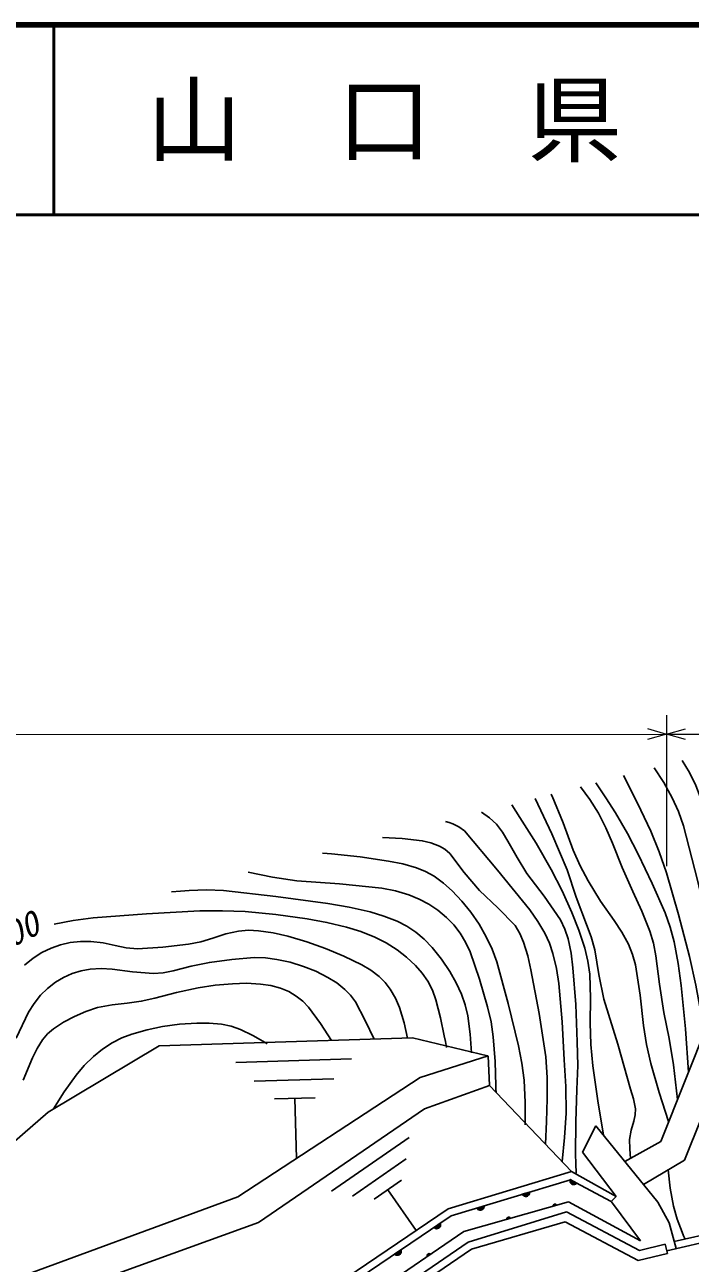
# Model space of a CAD drawing. Units: millimetres, scale not verified. Extents: x 40000 to 680000, y 20000 to 380000.
# Drawn here: x 331471 to 366456, y 314824 to 380000 of the extents above; entities that cross this region are included whole.
import ezdxf
from ezdxf.enums import TextEntityAlignment as Align

# ---------------------------------------------------------------- set-up
doc = ezdxf.new("R2010")
doc.units = ezdxf.units.MM
doc.header["$LTSCALE"] = 1000
for name, color, linetype, lineweight in [('M-BGD', 7, 'Continuous', 25), ('M-BGD-HTXT', 7, 'Continuous', 13), ('M-TTL', 2, 'Continuous', 140), ('M-TTL-LINE', 7, 'Continuous', 50)]:
    doc.layers.add(name, color=color, linetype=linetype, lineweight=lineweight)
doc.layers.add('M-TTL-TXT', color=7, linetype='Continuous')
doc.styles.add('ＭＳ ゴシック', font='')
doc.styles.get('ＭＳ ゴシック').set_extended_font_data('MS Gothic')

msp = doc.modelspace()

# ---------------------------------------------------------------- linework, layer by layer
at = {"layer": 'M-BGD'}
for p, q in [((364904, 321239), (367438, 327570)), ((369060, 327536), (366164, 320249)), ((338536, 326267), (351852, 326681)), ((351852, 326681), (355793, 325739)), ((332707, 322782), (338536, 326267)), ((342573, 325394), (348639, 325578)), ((355840, 325737), (352259, 324605)), ((355911, 324175), (355840, 325737)), ((352259, 324605), (342668, 318316)), ((347725, 324528), (343533, 324401)), ((352481, 322941), (355911, 324175)), ((355911, 324175), (360211, 319651)), ((344599, 323472), (346733, 323537)), ((345666, 323505), (345762, 320334)), ((324705, 315813), (332707, 322782)), ((343758, 316968), (352481, 322941)), ((360794, 320664), (361498, 322063)), ((361498, 322063), (364762, 318031)), ((347595, 318613), (351685, 321444)), ((363025, 320176), (364904, 321239)), ((351524, 320315), (348698, 318358)), ((362555, 318330), (360794, 320664)), ((366164, 320249), (364004, 318967)), ((353722, 317688), (360211, 319651)), ((360211, 319651), (362555, 318330)), ((349845, 318194), (351284, 319190)), ((353896, 317323), (360167, 319220)), ((353896, 317323), (360167, 319220)), ((360139, 319178), (360455, 319007)), ((360139, 319178), (360455, 319007)), ((360430, 318992), (360141, 319148)), ((360430, 318992), (360141, 319148)), ((360476, 319024), (360142, 319205)), ((360476, 319024), (360142, 319205)), ((360145, 319118), (360401, 318980)), ((360145, 319118), (360401, 318980)), ((360368, 318969), (360155, 319084)), ((360368, 318969), (360155, 319084)), ((360167, 319220), (362303, 318065)), ((360167, 319220), (362303, 318065)), ((360184, 319040), (360315, 318969)), ((360184, 319040), (360315, 318969)), ((342668, 318316), (268582, 291106)), ((350565, 318692), (352045, 316555)), ((358010, 318541), (357646, 318431)), ((358010, 318541), (357646, 318431)), ((357663, 318410), (358007, 318514)), ((357663, 318410), (358007, 318514)), ((358000, 318486), (357685, 318391)), ((358000, 318486), (357685, 318391)), ((357710, 318372), (357988, 318456)), ((357710, 318372), (357988, 318456)), ((357973, 318425), (357741, 318355)), ((357973, 318425), (357741, 318355)), ((357793, 318345), (357936, 318388)), ((357793, 318345), (357936, 318388)), ((362303, 318065), (362555, 318330)), ((363841, 316002), (362312, 318060)), ((344994, 311775), (353722, 317688)), ((354549, 316498), (360062, 318055)), ((354779, 315924), (359943, 317531)), ((355617, 317817), (355253, 317707)), ((355617, 317817), (355253, 317707)), ((355270, 317686), (355615, 317790)), ((355270, 317686), (355615, 317790)), ((355607, 317762), (355293, 317667)), ((355607, 317762), (355293, 317667)), ((355317, 317648), (355596, 317732)), ((355317, 317648), (355596, 317732)), ((355580, 317702), (355348, 317632)), ((355580, 317702), (355348, 317632)), ((355400, 317621), (355543, 317664)), ((355400, 317621), (355543, 317664)), ((359250, 317839), (359433, 317890)), ((359250, 317839), (359433, 317890)), ((359425, 317901), (359252, 317852)), ((359425, 317901), (359252, 317852)), ((359255, 317866), (359414, 317911)), ((359255, 317866), (359414, 317911)), ((359402, 317921), (359262, 317881)), ((359402, 317921), (359262, 317881)), ((359270, 317896), (359386, 317929)), ((359270, 317896), (359386, 317929)), ((359360, 317935), (359288, 317915)), ((359360, 317935), (359288, 317915)), ((359943, 317531), (363782, 315501)), ((360062, 318055), (363841, 316002)), ((364762, 318031), (365344, 316953)), ((305492, 303127), (343758, 316968)), ((345175, 311414), (353896, 317323)), ((345175, 311414), (353896, 317323)), ((353323, 316904), (353008, 316691)), ((353323, 316904), (353008, 316691)), ((353030, 316676), (353328, 316878)), ((353030, 316676), (353328, 316878)), ((353330, 316849), (353058, 316664)), ((353330, 316849), (353058, 316664)), ((353086, 316653), (353327, 316817)), ((353086, 316653), (353327, 316817)), ((353322, 316783), (353121, 316647)), ((353322, 316783), (353121, 316647)), ((354951, 315558), (359889, 316994)), ((354951, 315558), (359889, 316994)), ((356808, 317149), (356991, 317201)), ((356808, 317149), (356991, 317201)), ((356982, 317211), (356809, 317162)), ((356982, 317211), (356809, 317162)), ((356813, 317176), (356971, 317221)), ((356813, 317176), (356971, 317221)), ((356959, 317231), (356819, 317191)), ((356959, 317231), (356819, 317191)), ((356827, 317206), (356944, 317239)), ((356827, 317206), (356944, 317239)), ((356918, 317245), (356846, 317225)), ((356918, 317245), (356846, 317225)), ((359889, 316994), (363715, 314970)), ((359889, 316994), (363715, 314970)), ((371020, 316809), (365227, 315479)), ((365227, 315479), (371020, 316809)), ((365344, 316953), (365714, 315591)), ((369755, 316920), (365611, 315969)), ((345691, 310430), (354549, 316498)), ((353174, 316652), (353297, 316736)), ((353174, 316652), (353297, 316736)), ((346000, 309952), (354779, 315924)), ((346181, 309591), (354951, 315558)), ((346181, 309591), (354951, 315558)), ((351253, 315502), (350938, 315289)), ((351253, 315502), (350938, 315289)), ((350961, 315274), (351259, 315475)), ((350961, 315274), (351259, 315475)), ((363782, 315501), (365142, 315830)), ((365260, 315344), (365142, 315830)), ((351260, 315446), (350988, 315262)), ((351260, 315446), (350988, 315262)), ((351017, 315251), (351258, 315414)), ((351017, 315251), (351258, 315414)), ((351252, 315380), (351051, 315245)), ((351252, 315380), (351051, 315245)), ((351104, 315250), (351228, 315334)), ((351104, 315250), (351228, 315334)), ((352626, 315227), (352762, 315320)), ((352626, 315227), (352762, 315320)), ((352748, 315325), (352627, 315243)), ((352748, 315325), (352627, 315243)), ((352776, 315314), (352627, 315212)), ((352776, 315314), (352627, 315212)), ((352630, 315260), (352730, 315328)), ((352630, 315260), (352730, 315328)), ((352630, 315199), (352787, 315306)), ((352630, 315199), (352787, 315306)), ((352704, 315325), (352642, 315283)), ((352704, 315325), (352642, 315283)), ((363715, 314970), (365260, 315344)), ((363715, 314970), (365260, 315344))]:
    msp.add_line(p, q, dxfattribs=at)
for points in [[(367497, 332137), (366834, 334986), (366105, 337847), (365836, 338596), (365511, 339321), (365063, 340118), (364564, 340902)], [(366025, 341278), (366411, 340643), (366748, 339972), (366979, 339366), (367151, 338742), (367446, 337238), (367801, 335749), (368191, 334426), (368521, 333090), (368594, 332759), (368665, 332427)], [(362950, 340487), (363693, 339039), (364383, 337562), (364825, 336479), (365213, 335367), (365846, 333170), (366421, 330958), (366753, 329459), (367028, 327937), (367110, 327444), (367190, 326952)], [(360681, 339902), (361178, 339222), (361627, 338504), (362028, 337734), (362378, 336928), (362876, 335653), (363433, 334393), (363912, 333358), (364336, 332301), (364522, 331663), (364650, 331009), (364834, 329508), (365077, 328019), (365353, 326652), (365569, 325272), (365683, 324360), (365787, 323445)], [(366363, 324885), (366205, 327155), (365985, 329432), (365830, 330591), (365615, 331738), (365407, 332506), (365139, 333267), (364462, 334816), (363726, 336350), (363151, 337447), (362520, 338520), (362011, 339319), (361491, 340111)], [(361905, 321560), (361592, 323377), (361336, 325209), (361236, 326341), (361195, 327479), (361219, 328762), (361181, 330037), (361076, 330726), (360910, 331406), (360600, 332353), (360233, 333279), (359717, 334420), (359144, 335540), (358350, 336925), (357498, 338288), (357287, 338616), (357071, 338952)], [(358301, 339290), (359177, 337416), (359994, 335523), (360468, 334082), (361004, 332650), (361253, 331998), (361447, 331321), (361654, 330021), (361922, 328720), (362647, 326357), (363313, 323984), (363474, 323475), (363574, 322957), (363565, 322636), (363494, 322307), (363353, 321823), (363272, 321332), (363275, 320844), (363320, 320343)], [(365319, 322277), (364821, 323803), (364382, 325340), (364161, 326329), (363999, 327331), (363816, 328936), (363574, 330535), (363420, 331078), (363206, 331608), (362859, 332245), (362456, 332857), (361742, 333886), (361083, 334940), (360662, 335736), (360295, 336560), (359773, 337998), (359198, 339403), (359171, 339455), (359144, 339507)], [(355484, 338564), (355897, 338265), (356266, 337924), (356593, 337503), (356875, 337040), (357351, 336168), (357873, 335339), (358777, 334136), (359634, 332894), (359867, 332407), (360043, 331899), (360197, 331147), (360293, 330373), (360437, 328434), (360521, 326480), (360541, 325225), (360501, 323968), (360435, 322271), (360428, 320563), (360442, 320064), (360459, 319565)], [(359716, 320171), (359855, 321443), (359934, 322728), (359916, 324125), (359837, 325522), (359720, 327531), (359542, 329545), (359419, 330343), (359237, 331123), (359053, 331668), (358815, 332187), (358447, 332809), (358018, 333414), (356331, 335509), (354585, 337580), (354299, 337787), (353981, 337943), (353783, 338012), (353581, 338074)], [(350277, 337224), (351314, 337170), (352364, 337054), (352825, 336945), (353269, 336778), (353559, 336608), (353811, 336391), (354571, 335389), (355369, 334435), (356336, 333533), (357254, 332594), (357496, 332174), (357687, 331723), (357913, 330996), (358082, 330256), (358507, 327973), (358873, 325685), (358935, 324591), (358938, 323481), (358902, 322281), (358849, 321084)], [(357781, 322111), (357784, 323281), (357727, 324453), (357606, 325361), (357423, 326271), (356886, 328492), (356293, 330686), (356043, 331351), (355734, 332002), (355354, 332665), (354922, 333297), (354453, 333877), (353939, 334419), (353482, 334828), (352991, 335186), (352541, 335435), (352062, 335629), (351339, 335835), (350587, 335987), (349099, 336205), (347604, 336365), (347367, 336387), (347119, 336411)], [(343214, 335405), (344490, 335150), (345773, 334955), (348012, 334789), (350248, 334561), (350954, 334416), (351655, 334210), (352200, 333989), (352720, 333714), (353194, 333397), (353643, 333024), (354029, 332628), (354367, 332195), (354648, 331726), (354880, 331219), (355371, 329777), (355806, 328312), (355984, 327528), (356104, 326732), (356202, 325447), (356241, 324161), (356244, 323991), (356247, 323822)], [(354954, 325902), (354887, 326879), (354760, 327838), (354627, 328415), (354435, 328976), (354156, 329581), (353816, 330174), (353372, 330827), (352881, 331445), (352471, 331872), (352024, 332250), (351549, 332560), (351041, 332819), (350348, 333091), (349632, 333309), (348522, 333559), (347411, 333749), (344667, 334127), (341914, 334445), (341018, 334475), (340121, 334445), (339653, 334410), (339185, 334368)], [(333007, 332675), (334018, 332865), (335058, 332999), (337861, 333211), (340674, 333363), (341871, 333378), (343064, 333334), (344677, 333172), (346309, 332948), (347357, 332761), (348390, 332516), (349143, 332279), (349877, 331986), (350472, 331679), (351047, 331314), (351548, 330928), (352019, 330489), (352363, 330096), (352656, 329668), (352898, 329188), (353086, 328680), (353335, 327747), (353526, 326796), (353581, 326492), (353636, 326177)], [(351600, 326673), (351414, 327480), (351169, 328276), (350953, 328776), (350684, 329245), (350415, 329600), (350095, 329921), (349670, 330245), (349197, 330530), (348247, 330985), (347282, 331380), (346302, 331735), (345302, 332034), (344536, 332208), (343765, 332322), (343237, 332345), (342715, 332306), (342038, 332153), (341359, 331937), (340724, 331745), (340069, 331610), (338736, 331456), (337390, 331362), (336809, 331422), (336223, 331544), (335595, 331680), (334946, 331759), (334402, 331758), (333852, 331695), (333342, 331580), (332855, 331408), (332372, 331172), (331905, 330876), (331449, 330515)], [(331013, 326672), (331673, 328041), (331960, 328497), (332304, 328927), (332668, 329288), (333081, 329610), (333502, 329865), (333961, 330072), (334430, 330217), (334912, 330302), (335488, 330327), (336062, 330291), (337140, 330152), (338229, 330072), (338752, 330110), (339269, 330208), (340221, 330464), (341181, 330659), (342351, 330814), (343525, 330908), (344122, 330892), (344714, 330815), (345419, 330661), (346116, 330446), (346765, 330186), (347404, 329865), (347868, 329578), (348302, 329238), (348598, 328933), (348853, 328581), (349364, 327605), (349841, 326619)], [(347604, 326549), (347024, 327440), (346390, 328305), (346093, 328614), (345747, 328885), (345347, 329116), (344921, 329292), (344401, 329434), (343866, 329518), (343131, 329557), (342387, 329536), (341486, 329455), (340587, 329313), (339442, 329074), (338310, 328776), (337590, 328613), (336861, 328510), (336069, 328422), (335288, 328274), (334676, 328070), (334078, 327807), (333511, 327511), (332977, 327164), (332668, 326900), (332397, 326588), (332114, 326133), (331874, 325634), (331382, 324465)], [(332975, 322943), (333547, 323851), (334166, 324722), (334600, 325233), (335080, 325705), (335549, 326085), (336059, 326421), (336564, 326680), (337101, 326887), (337900, 327110), (338717, 327274), (339605, 327400), (340513, 327466), (341170, 327464), (341819, 327400), (342316, 327297), (342803, 327133), (343466, 326815), (344117, 326434), (344161, 326408), (344212, 326376)], [(365296, 319734), (365404, 318775), (365571, 317833), (365772, 317137), (366031, 316458), (366108, 316274), (366185, 316089)]]:
    msp.add_lwpolyline(points, dxfattribs=at)
for points in [[(360497, 319041), (360461, 319008), (360422, 318985), (360367, 318965), (360317, 318965), (360268, 318974), (360214, 319003), (360179, 319039), (360152, 319081), (360139, 319138), (360136, 319184), (360145, 319232)], [(360497, 319041), (360461, 319008), (360422, 318985), (360367, 318965), (360317, 318965), (360268, 318974), (360214, 319003), (360179, 319039), (360152, 319081), (360139, 319138), (360136, 319184), (360145, 319232)], [(358012, 318568), (358010, 318519), (357999, 318475), (357975, 318422), (357940, 318386), (357899, 318358), (357840, 318340), (357790, 318341), (357741, 318351), (357691, 318382), (357657, 318412), (357629, 318452)], [(358012, 318568), (358010, 318519), (357999, 318475), (357975, 318422), (357940, 318386), (357899, 318358), (357840, 318340), (357790, 318341), (357741, 318351), (357691, 318382), (357657, 318412), (357629, 318452)], [(355619, 317844), (355617, 317795), (355607, 317751), (355582, 317698), (355547, 317662), (355506, 317634), (355447, 317616), (355397, 317617), (355348, 317627), (355298, 317658), (355264, 317689), (355236, 317728)], [(355619, 317844), (355617, 317795), (355607, 317751), (355582, 317698), (355547, 317662), (355506, 317634), (355447, 317616), (355397, 317617), (355348, 317627), (355298, 317658), (355264, 317689), (355236, 317728)], [(359249, 317825), (359250, 317850), (359256, 317872), (359269, 317898), (359287, 317916), (359307, 317929), (359337, 317938), (359362, 317937), (359386, 317931), (359411, 317915), (359428, 317900), (359441, 317880)], [(359249, 317825), (359250, 317850), (359256, 317872), (359269, 317898), (359287, 317916), (359307, 317929), (359337, 317938), (359362, 317937), (359386, 317931), (359411, 317915), (359428, 317900), (359441, 317880)], [(353317, 316930), (353329, 316883), (353332, 316838), (353325, 316780), (353302, 316735), (353271, 316696), (353220, 316662), (353173, 316648), (353123, 316643), (353066, 316657), (353024, 316676), (352986, 316706)], [(353317, 316930), (353329, 316883), (353332, 316838), (353325, 316780), (353302, 316735), (353271, 316696), (353220, 316662), (353173, 316648), (353123, 316643), (353066, 316657), (353024, 316676), (352986, 316706)], [(356806, 317136), (356808, 317160), (356814, 317182), (356826, 317208), (356844, 317226), (356865, 317239), (356895, 317248), (356919, 317247), (356944, 317241), (356969, 317226), (356985, 317210), (356999, 317190)], [(356806, 317136), (356808, 317160), (356814, 317182), (356826, 317208), (356844, 317226), (356865, 317239), (356895, 317248), (356919, 317247), (356944, 317241), (356969, 317226), (356985, 317210), (356999, 317190)], [(351247, 315528), (351260, 315481), (351263, 315436), (351255, 315378), (351232, 315333), (351201, 315294), (351150, 315259), (351103, 315246), (351053, 315241), (350996, 315255), (350954, 315274), (350916, 315304)], [(351247, 315528), (351260, 315481), (351263, 315436), (351255, 315378), (351232, 315333), (351201, 315294), (351150, 315259), (351103, 315246), (351053, 315241), (350996, 315255), (350954, 315274), (350916, 315304)], [(352633, 315186), (352627, 315209), (352625, 315232), (352629, 315261), (352640, 315283), (352655, 315303), (352681, 315320), (352705, 315327), (352729, 315330), (352758, 315323), (352779, 315314), (352798, 315299)], [(352633, 315186), (352627, 315209), (352625, 315232), (352629, 315261), (352640, 315283), (352655, 315303), (352681, 315320), (352705, 315327), (352729, 315330), (352758, 315323), (352779, 315314), (352798, 315299)]]:
    msp.add_lwpolyline(points, close=True, dxfattribs=at)
at = {"layer": 'M-BGD-HTXT'}
for p, q in [((365207, 343670), (365213, 335726)), ((261767, 342598), (365208, 342670)), ((365208, 342670), (553733, 342801))]:
    msp.add_line(p, q, dxfattribs=at)
for points in [[(364208, 342957), (365208, 342670), (364208, 342384)], [(366208, 342383), (365208, 342670), (366208, 342956)]]:
    msp.add_lwpolyline(points, dxfattribs=at)
at = {"layer": 'M-TTL'}
msp.add_line((680000, 380000), (40000, 380000), dxfattribs=at)
at = {"layer": 'M-TTL-LINE'}
for p, q in [((333000, 380000), (333000, 370000)), ((40000, 370000), (680000, 370000))]:
    msp.add_line(p, q, dxfattribs=at)

# ---------------------------------------------------------------- texts
at = {"layer": 'M-BGD', "style": 'ＭＳ ゴシック', "oblique": 15}
msp.add_text('100', height=1320, rotation=27.04, dxfattribs=at).set_placement((330170, 330657), align=Align.BOTTOM_LEFT)
at = {"layer": 'M-TTL-TXT', "style": 'ＭＳ ゴシック'}
msp.add_text('山\u3000口\u3000県', height=3666, dxfattribs=at).set_placement((350375, 375000), align=Align.MIDDLE_CENTER)

doc.saveas('drawing.dxf')
